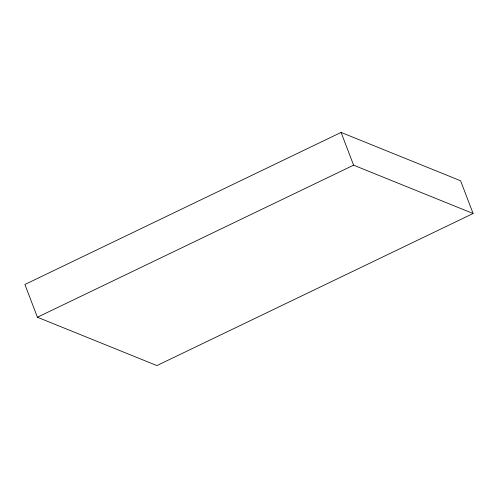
<?xml version="1.0" encoding="UTF-8"?>
<svg xmlns="http://www.w3.org/2000/svg" width="498" height="498" viewBox="0 0 498 498"><rect width="100%" height="100%" fill="white"/><g stroke="black" fill="none" stroke-linecap="round" stroke-linejoin="round"><path stroke-width="0.75" d="M341.086 132.424L24.9 284.489L37.406 317.238L156.914 365.576L473.1 213.511L460.594 180.762L341.086 132.424L353.592 165.174L473.1 213.511M37.406 317.238L353.592 165.174"/></g></svg>
